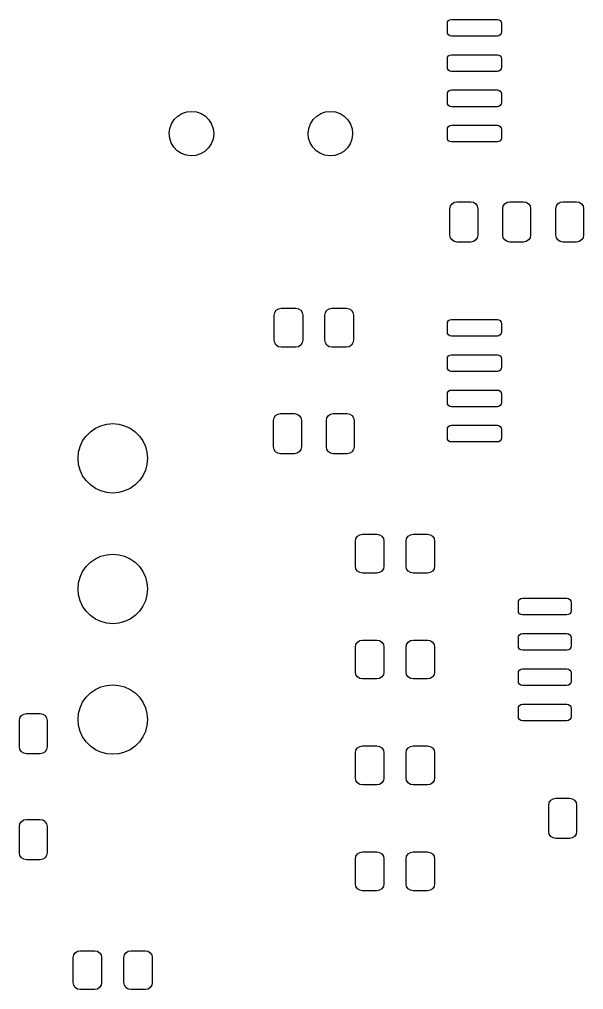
# Model space of a CAD drawing. Extents: x 57 to 241, y -129 to -56.
# Drawn here: x 149.04 to 169.35, y -128.72 to -93.81 of the extents above; entities that cross this region are included whole.
import ezdxf

# ---------------------------------------------------------------- set-up
doc = ezdxf.new("R2010")
doc.units = 0
doc.layers.add('BLACK', color=7, linetype='CONTINUOUS')

msp = doc.modelspace()

# ---------------------------------------------------------------- linework, layer by layer
at = {"layer": 'BLACK', "linetype": 'CONTINUOUS'}
for p, q in [((164.444, -93.957), (164.455, -93.8996)), ((164.455, -93.8996), (164.488, -93.8509)), ((164.488, -93.8509), (164.537, -93.8184)), ((164.537, -93.8184), (164.594, -93.807)), ((164.594, -93.807), (166.244, -93.807)), ((166.244, -93.807), (166.301, -93.8184)), ((166.301, -93.8184), (166.35, -93.8509)), ((166.35, -93.8509), (166.383, -93.8996)), ((166.383, -93.8996), (166.394, -93.957)), ((164.444, -94.257), (164.444, -93.957)), ((166.394, -93.957), (166.394, -94.257)), ((164.455, -94.3144), (164.444, -94.257)), ((164.488, -94.3631), (164.455, -94.3144)), ((164.537, -94.3956), (164.488, -94.3631)), ((164.594, -94.407), (164.537, -94.3956)), ((166.244, -94.407), (164.594, -94.407)), ((166.301, -94.3956), (166.244, -94.407)), ((166.35, -94.3631), (166.301, -94.3956)), ((166.383, -94.3144), (166.35, -94.3631)), ((166.394, -94.257), (166.383, -94.3144)), ((164.444, -95.227), (164.455, -95.1696)), ((164.444, -95.527), (164.444, -95.227)), ((164.455, -95.1696), (164.488, -95.1209)), ((164.488, -95.1209), (164.537, -95.0884)), ((164.537, -95.0884), (164.594, -95.077)), ((164.594, -95.077), (166.244, -95.077)), ((166.244, -95.077), (166.301, -95.0884)), ((166.301, -95.0884), (166.35, -95.1209)), ((166.35, -95.1209), (166.383, -95.1696)), ((166.383, -95.1696), (166.394, -95.227)), ((166.394, -95.227), (166.394, -95.527)), ((164.455, -95.5844), (164.444, -95.527)), ((164.488, -95.6331), (164.455, -95.5844)), ((164.537, -95.6656), (164.488, -95.6331)), ((166.35, -95.6331), (166.301, -95.6656)), ((166.383, -95.5844), (166.35, -95.6331)), ((166.394, -95.527), (166.383, -95.5844)), ((164.594, -95.677), (164.537, -95.6656)), ((166.244, -95.677), (164.594, -95.677)), ((166.301, -95.6656), (166.244, -95.677)), ((164.537, -96.3584), (164.594, -96.347)), ((164.594, -96.347), (166.244, -96.347)), ((166.244, -96.347), (166.301, -96.3584)), ((164.444, -96.497), (164.455, -96.4396)), ((164.444, -96.797), (164.444, -96.497)), ((164.455, -96.4396), (164.488, -96.3909)), ((164.488, -96.3909), (164.537, -96.3584)), ((166.301, -96.3584), (166.35, -96.3909)), ((166.35, -96.3909), (166.383, -96.4396)), ((166.383, -96.4396), (166.394, -96.497)), ((166.394, -96.497), (166.394, -96.797)), ((164.455, -96.8544), (164.444, -96.797)), ((164.488, -96.9031), (164.455, -96.8544)), ((164.537, -96.9356), (164.488, -96.9031)), ((164.594, -96.947), (164.537, -96.9356)), ((166.244, -96.947), (164.594, -96.947)), ((166.301, -96.9356), (166.244, -96.947)), ((166.35, -96.9031), (166.301, -96.9356)), ((166.383, -96.8544), (166.35, -96.9031)), ((166.394, -96.797), (166.383, -96.8544)), ((154.614, -97.4114), (154.741, -97.2866)), ((154.741, -97.2866), (154.893, -97.1931)), ((154.893, -97.1931), (155.062, -97.1357)), ((155.062, -97.1357), (155.24, -97.117)), ((155.24, -97.117), (155.417, -97.1381)), ((155.417, -97.1381), (155.585, -97.198)), ((155.585, -97.198), (155.735, -97.2935)), ((155.735, -97.2935), (155.861, -97.4201)), ((159.614, -97.4114), (159.741, -97.2866)), ((159.741, -97.2866), (159.893, -97.1931)), ((159.893, -97.1931), (160.062, -97.1357)), ((160.062, -97.1357), (160.24, -97.117)), ((160.24, -97.117), (160.417, -97.1381)), ((160.417, -97.1381), (160.585, -97.198)), ((160.585, -97.198), (160.735, -97.2935)), ((160.735, -97.2935), (160.861, -97.4201)), ((154.434, -97.9058), (154.456, -97.7289)), ((154.456, -97.7289), (154.517, -97.5613)), ((154.517, -97.5613), (154.614, -97.4114)), ((155.861, -97.4201), (155.955, -97.5713)), ((155.955, -97.5713), (156.014, -97.7398)), ((156.014, -97.7398), (156.034, -97.917)), ((159.434, -97.9058), (159.456, -97.7289)), ((159.456, -97.7289), (159.517, -97.5613)), ((159.517, -97.5613), (159.614, -97.4114)), ((160.861, -97.4201), (160.955, -97.5713)), ((160.955, -97.5713), (161.014, -97.7398)), ((161.014, -97.7398), (161.034, -97.917)), ((164.444, -97.767), (164.455, -97.7096)), ((164.455, -97.7096), (164.488, -97.6609)), ((164.488, -97.6609), (164.537, -97.6284)), ((164.537, -97.6284), (164.594, -97.617)), ((164.594, -97.617), (166.244, -97.617)), ((166.244, -97.617), (166.301, -97.6284)), ((166.301, -97.6284), (166.35, -97.6609)), ((166.35, -97.6609), (166.383, -97.7096)), ((166.383, -97.7096), (166.394, -97.767)), ((154.451, -98.0833), (154.434, -97.9058)), ((154.508, -98.2526), (154.451, -98.0833)), ((156.034, -97.9393), (156.009, -98.116)), ((156.034, -97.917), (156.034, -97.9393)), ((159.451, -98.0833), (159.434, -97.9058)), ((159.508, -98.2526), (159.451, -98.0833)), ((161.034, -97.9393), (161.009, -98.116)), ((161.034, -97.917), (161.034, -97.9393)), ((164.444, -98.067), (164.444, -97.767)), ((164.455, -98.1244), (164.444, -98.067)), ((166.394, -98.067), (166.383, -98.1244)), ((166.394, -97.767), (166.394, -98.067)), ((154.6, -98.4051), (154.508, -98.2526)), ((154.724, -98.5334), (154.6, -98.4051)), ((155.847, -98.4312), (155.718, -98.5542)), ((155.946, -98.2827), (155.847, -98.4312)), ((156.009, -98.116), (155.946, -98.2827)), ((159.6, -98.4051), (159.508, -98.2526)), ((159.724, -98.5334), (159.6, -98.4051)), ((160.847, -98.4312), (160.718, -98.5542)), ((160.946, -98.2827), (160.847, -98.4312)), ((161.009, -98.116), (160.946, -98.2827)), ((164.488, -98.1731), (164.455, -98.1244)), ((164.537, -98.2056), (164.488, -98.1731)), ((164.594, -98.217), (164.537, -98.2056)), ((166.244, -98.217), (164.594, -98.217)), ((166.301, -98.2056), (166.244, -98.217)), ((166.35, -98.1731), (166.301, -98.2056)), ((166.383, -98.1244), (166.35, -98.1731)), ((154.873, -98.6311), (154.724, -98.5334)), ((155.04, -98.6932), (154.873, -98.6311)), ((155.217, -98.7168), (155.04, -98.6932)), ((155.395, -98.7007), (155.217, -98.7168)), ((155.564, -98.6455), (155.395, -98.7007)), ((155.718, -98.5542), (155.564, -98.6455)), ((159.873, -98.6311), (159.724, -98.5334)), ((160.04, -98.6932), (159.873, -98.6311)), ((160.217, -98.7168), (160.04, -98.6932)), ((160.395, -98.7007), (160.217, -98.7168)), ((160.564, -98.6455), (160.395, -98.7007)), ((160.718, -98.5542), (160.564, -98.6455)), ((164.539, -100.617), (164.558, -100.521)), ((164.558, -100.521), (164.612, -100.44)), ((164.612, -100.44), (164.693, -100.386)), ((164.693, -100.386), (164.789, -100.367)), ((164.789, -100.367), (165.289, -100.367)), ((165.289, -100.367), (165.385, -100.386)), ((165.385, -100.386), (165.466, -100.44)), ((165.466, -100.44), (165.52, -100.521)), ((165.52, -100.521), (165.539, -100.617)), ((166.439, -100.617), (166.458, -100.521)), ((166.458, -100.521), (166.512, -100.44)), ((166.512, -100.44), (166.593, -100.386)), ((166.593, -100.386), (166.689, -100.367)), ((166.689, -100.367), (167.189, -100.367)), ((167.189, -100.367), (167.285, -100.386)), ((167.285, -100.386), (167.366, -100.44)), ((167.366, -100.44), (167.42, -100.521)), ((167.42, -100.521), (167.439, -100.617)), ((168.349, -100.617), (168.368, -100.521)), ((168.368, -100.521), (168.422, -100.44)), ((168.422, -100.44), (168.503, -100.386)), ((168.503, -100.386), (168.599, -100.367)), ((168.599, -100.367), (169.099, -100.367)), ((169.099, -100.367), (169.195, -100.386)), ((169.195, -100.386), (169.276, -100.44)), ((169.276, -100.44), (169.33, -100.521)), ((169.33, -100.521), (169.349, -100.617)), ((164.539, -101.567), (164.539, -100.617)), ((165.539, -100.617), (165.539, -101.567)), ((166.439, -101.567), (166.439, -100.617)), ((167.439, -100.617), (167.439, -101.567)), ((168.349, -101.567), (168.349, -100.617)), ((169.349, -100.617), (169.349, -101.567)), ((164.558, -101.663), (164.539, -101.567)), ((165.539, -101.567), (165.52, -101.663)), ((166.458, -101.663), (166.439, -101.567)), ((167.439, -101.567), (167.42, -101.663)), ((168.368, -101.663), (168.349, -101.567)), ((169.349, -101.567), (169.33, -101.663)), ((164.612, -101.744), (164.558, -101.663)), ((164.693, -101.798), (164.612, -101.744)), ((164.789, -101.817), (164.693, -101.798)), ((165.289, -101.817), (164.789, -101.817)), ((165.385, -101.798), (165.289, -101.817)), ((165.466, -101.744), (165.385, -101.798)), ((165.52, -101.663), (165.466, -101.744)), ((166.512, -101.744), (166.458, -101.663)), ((166.593, -101.798), (166.512, -101.744)), ((166.689, -101.817), (166.593, -101.798)), ((167.189, -101.817), (166.689, -101.817)), ((167.285, -101.798), (167.189, -101.817)), ((167.366, -101.744), (167.285, -101.798)), ((167.42, -101.663), (167.366, -101.744)), ((168.422, -101.744), (168.368, -101.663)), ((168.503, -101.798), (168.422, -101.744)), ((168.599, -101.817), (168.503, -101.798)), ((169.099, -101.817), (168.599, -101.817)), ((169.195, -101.798), (169.099, -101.817)), ((169.276, -101.744), (169.195, -101.798)), ((169.33, -101.663), (169.276, -101.744)), ((158.214, -104.452), (158.233, -104.356)), ((158.233, -104.356), (158.287, -104.275)), ((158.287, -104.275), (158.368, -104.221)), ((158.368, -104.221), (158.464, -104.202)), ((158.464, -104.202), (158.989, -104.202)), ((158.989, -104.202), (159.085, -104.221)), ((159.085, -104.221), (159.166, -104.275)), ((159.166, -104.275), (159.22, -104.356)), ((159.22, -104.356), (159.239, -104.452)), ((160.039, -104.452), (160.058, -104.356)), ((160.058, -104.356), (160.112, -104.275)), ((160.112, -104.275), (160.193, -104.221)), ((160.193, -104.221), (160.289, -104.202)), ((160.289, -104.202), (160.814, -104.202)), ((160.814, -104.202), (160.91, -104.221)), ((160.91, -104.221), (160.991, -104.275)), ((160.991, -104.275), (161.045, -104.356)), ((161.045, -104.356), (161.064, -104.452)), ((158.214, -105.352), (158.214, -104.452)), ((159.239, -104.452), (159.239, -105.352)), ((160.039, -105.352), (160.039, -104.452)), ((161.064, -104.452), (161.064, -105.352)), ((164.444, -104.752), (164.455, -104.695)), ((164.455, -104.695), (164.488, -104.646)), ((164.488, -104.646), (164.537, -104.613)), ((164.537, -104.613), (164.594, -104.602)), ((164.594, -104.602), (166.244, -104.602)), ((166.244, -104.602), (166.301, -104.613)), ((166.301, -104.613), (166.35, -104.646)), ((166.35, -104.646), (166.383, -104.695)), ((166.383, -104.695), (166.394, -104.752)), ((164.444, -105.052), (164.444, -104.752)), ((164.455, -105.109), (164.444, -105.052)), ((166.394, -105.052), (166.383, -105.109)), ((166.394, -104.752), (166.394, -105.052)), ((158.233, -105.448), (158.214, -105.352)), ((159.239, -105.352), (159.22, -105.448)), ((160.058, -105.448), (160.039, -105.352)), ((161.064, -105.352), (161.045, -105.448)), ((164.488, -105.158), (164.455, -105.109)), ((164.537, -105.191), (164.488, -105.158)), ((164.594, -105.202), (164.537, -105.191)), ((166.244, -105.202), (164.594, -105.202)), ((166.301, -105.191), (166.244, -105.202)), ((166.35, -105.158), (166.301, -105.191)), ((166.383, -105.109), (166.35, -105.158)), ((158.287, -105.529), (158.233, -105.448)), ((158.368, -105.583), (158.287, -105.529)), ((158.464, -105.602), (158.368, -105.583)), ((158.989, -105.602), (158.464, -105.602)), ((159.085, -105.583), (158.989, -105.602)), ((159.166, -105.529), (159.085, -105.583)), ((159.22, -105.448), (159.166, -105.529)), ((160.112, -105.529), (160.058, -105.448)), ((160.193, -105.583), (160.112, -105.529)), ((160.289, -105.602), (160.193, -105.583)), ((160.814, -105.602), (160.289, -105.602)), ((160.91, -105.583), (160.814, -105.602)), ((160.991, -105.529), (160.91, -105.583)), ((161.045, -105.448), (160.991, -105.529)), ((164.444, -106.022), (164.455, -105.965)), ((164.444, -106.322), (164.444, -106.022)), ((164.455, -105.965), (164.488, -105.916)), ((164.488, -105.916), (164.537, -105.883)), ((164.537, -105.883), (164.594, -105.872)), ((164.594, -105.872), (166.244, -105.872)), ((166.244, -105.872), (166.301, -105.883)), ((166.301, -105.883), (166.35, -105.916)), ((166.35, -105.916), (166.383, -105.965)), ((166.383, -105.965), (166.394, -106.022)), ((166.394, -106.022), (166.394, -106.322)), ((164.455, -106.379), (164.444, -106.322)), ((164.488, -106.428), (164.455, -106.379)), ((164.537, -106.461), (164.488, -106.428)), ((164.594, -106.472), (164.537, -106.461)), ((166.244, -106.472), (164.594, -106.472)), ((166.301, -106.461), (166.244, -106.472)), ((166.35, -106.428), (166.301, -106.461)), ((166.383, -106.379), (166.35, -106.428)), ((166.394, -106.322), (166.383, -106.379)), ((164.488, -107.186), (164.537, -107.153)), ((164.537, -107.153), (164.594, -107.142)), ((164.594, -107.142), (166.244, -107.142)), ((166.244, -107.142), (166.301, -107.153)), ((166.301, -107.153), (166.35, -107.186)), ((164.444, -107.292), (164.455, -107.235)), ((164.444, -107.592), (164.444, -107.292)), ((164.455, -107.235), (164.488, -107.186)), ((166.35, -107.186), (166.383, -107.235)), ((166.383, -107.235), (166.394, -107.292)), ((166.394, -107.292), (166.394, -107.592)), ((164.455, -107.649), (164.444, -107.592)), ((164.488, -107.698), (164.455, -107.649)), ((164.537, -107.731), (164.488, -107.698)), ((164.594, -107.742), (164.537, -107.731)), ((166.244, -107.742), (164.594, -107.742)), ((166.301, -107.731), (166.244, -107.742)), ((166.35, -107.698), (166.301, -107.731)), ((166.383, -107.649), (166.35, -107.698)), ((166.394, -107.592), (166.383, -107.649)), ((158.189, -108.237), (158.208, -108.141)), ((158.208, -108.141), (158.262, -108.06)), ((158.262, -108.06), (158.343, -108.006)), ((158.343, -108.006), (158.439, -107.987)), ((158.439, -107.987), (158.939, -107.987)), ((158.939, -107.987), (159.035, -108.006)), ((159.035, -108.006), (159.116, -108.06)), ((159.116, -108.06), (159.17, -108.141)), ((159.17, -108.141), (159.189, -108.237)), ((160.089, -108.237), (160.108, -108.141)), ((160.108, -108.141), (160.162, -108.06)), ((160.162, -108.06), (160.243, -108.006)), ((160.243, -108.006), (160.339, -107.987)), ((160.339, -107.987), (160.839, -107.987)), ((160.839, -107.987), (160.935, -108.006)), ((160.935, -108.006), (161.016, -108.06)), ((161.016, -108.06), (161.07, -108.141)), ((161.07, -108.141), (161.089, -108.237)), ((151.597, -108.642), (151.775, -108.517)), ((151.775, -108.517), (151.972, -108.425)), ((151.972, -108.425), (152.183, -108.369)), ((152.183, -108.369), (152.4, -108.35)), ((152.4, -108.35), (152.617, -108.369)), ((152.617, -108.369), (152.828, -108.425)), ((152.828, -108.425), (153.025, -108.517)), ((153.025, -108.517), (153.203, -108.642)), ((158.189, -109.187), (158.189, -108.237)), ((159.189, -108.237), (159.189, -109.187)), ((160.089, -109.187), (160.089, -108.237)), ((161.089, -108.237), (161.089, -109.187)), ((164.444, -108.562), (164.455, -108.505)), ((164.444, -108.862), (164.444, -108.562)), ((164.455, -108.505), (164.488, -108.456)), ((164.488, -108.456), (164.537, -108.423)), ((164.537, -108.423), (164.594, -108.412)), ((164.594, -108.412), (166.244, -108.412)), ((166.244, -108.412), (166.301, -108.423)), ((166.301, -108.423), (166.35, -108.456)), ((166.35, -108.456), (166.383, -108.505)), ((166.383, -108.505), (166.394, -108.562)), ((166.394, -108.562), (166.394, -108.862)), ((151.317, -108.975), (151.442, -108.797)), ((151.442, -108.797), (151.597, -108.642)), ((153.203, -108.642), (153.358, -108.797)), ((153.358, -108.797), (153.483, -108.975)), ((164.455, -108.919), (164.444, -108.862)), ((166.394, -108.862), (166.383, -108.919)), ((151.169, -109.383), (151.225, -109.172)), ((151.225, -109.172), (151.317, -108.975)), ((153.483, -108.975), (153.575, -109.172)), ((153.575, -109.172), (153.631, -109.383)), ((158.208, -109.283), (158.189, -109.187)), ((159.189, -109.187), (159.17, -109.283)), ((160.108, -109.283), (160.089, -109.187)), ((161.089, -109.187), (161.07, -109.283)), ((164.488, -108.968), (164.455, -108.919)), ((164.537, -109.001), (164.488, -108.968)), ((164.594, -109.012), (164.537, -109.001)), ((166.244, -109.012), (164.594, -109.012)), ((166.301, -109.001), (166.244, -109.012)), ((166.35, -108.968), (166.301, -109.001)), ((166.383, -108.919), (166.35, -108.968)), ((151.15, -109.6), (151.169, -109.383)), ((151.169, -109.817), (151.15, -109.6)), ((153.631, -109.383), (153.65, -109.6)), ((153.65, -109.6), (153.631, -109.817)), ((158.262, -109.364), (158.208, -109.283)), ((158.343, -109.418), (158.262, -109.364)), ((158.439, -109.437), (158.343, -109.418)), ((158.939, -109.437), (158.439, -109.437)), ((159.035, -109.418), (158.939, -109.437)), ((159.116, -109.364), (159.035, -109.418)), ((159.17, -109.283), (159.116, -109.364)), ((160.162, -109.364), (160.108, -109.283)), ((160.243, -109.418), (160.162, -109.364)), ((160.339, -109.437), (160.243, -109.418)), ((160.839, -109.437), (160.339, -109.437)), ((160.935, -109.418), (160.839, -109.437)), ((161.016, -109.364), (160.935, -109.418)), ((161.07, -109.283), (161.016, -109.364)), ((151.225, -110.028), (151.169, -109.817)), ((153.631, -109.817), (153.575, -110.028)), ((151.317, -110.225), (151.225, -110.028)), ((151.442, -110.403), (151.317, -110.225)), ((153.483, -110.225), (153.358, -110.403)), ((153.575, -110.028), (153.483, -110.225)), ((151.597, -110.558), (151.442, -110.403)), ((151.775, -110.683), (151.597, -110.558)), ((153.203, -110.558), (153.025, -110.683)), ((153.358, -110.403), (153.203, -110.558)), ((151.972, -110.775), (151.775, -110.683)), ((152.183, -110.831), (151.972, -110.775)), ((152.4, -110.85), (152.183, -110.831)), ((152.617, -110.831), (152.4, -110.85)), ((152.828, -110.775), (152.617, -110.831)), ((153.025, -110.683), (152.828, -110.775)), ((161.154, -112.484), (161.208, -112.403)), ((161.208, -112.403), (161.289, -112.349)), ((161.289, -112.349), (161.385, -112.33)), ((161.385, -112.33), (161.91, -112.33)), ((161.91, -112.33), (162.006, -112.349)), ((162.006, -112.349), (162.087, -112.403)), ((162.087, -112.403), (162.141, -112.484)), ((162.979, -112.484), (163.033, -112.403)), ((163.033, -112.403), (163.114, -112.349)), ((163.114, -112.349), (163.21, -112.33)), ((163.21, -112.33), (163.735, -112.33)), ((163.735, -112.33), (163.831, -112.349)), ((163.831, -112.349), (163.912, -112.403)), ((163.912, -112.403), (163.966, -112.484)), ((161.135, -112.58), (161.154, -112.484)), ((161.135, -113.48), (161.135, -112.58)), ((162.141, -112.484), (162.16, -112.58)), ((162.16, -112.58), (162.16, -113.48)), ((162.96, -112.58), (162.979, -112.484)), ((162.96, -113.48), (162.96, -112.58)), ((163.966, -112.484), (163.985, -112.58)), ((163.985, -112.58), (163.985, -113.48)), ((151.972, -113.125), (152.183, -113.069)), ((152.183, -113.069), (152.4, -113.05)), ((152.4, -113.05), (152.617, -113.069)), ((152.617, -113.069), (152.828, -113.125)), ((151.442, -113.497), (151.597, -113.342)), ((151.597, -113.342), (151.775, -113.217)), ((151.775, -113.217), (151.972, -113.125)), ((152.828, -113.125), (153.025, -113.217)), ((153.025, -113.217), (153.203, -113.342)), ((153.203, -113.342), (153.358, -113.497)), ((151.225, -113.872), (151.317, -113.675)), ((151.317, -113.675), (151.442, -113.497)), ((153.358, -113.497), (153.483, -113.675)), ((153.483, -113.675), (153.575, -113.872)), ((161.154, -113.576), (161.135, -113.48)), ((161.208, -113.657), (161.154, -113.576)), ((161.289, -113.711), (161.208, -113.657)), ((161.385, -113.73), (161.289, -113.711)), ((161.91, -113.73), (161.385, -113.73)), ((162.006, -113.711), (161.91, -113.73)), ((162.087, -113.657), (162.006, -113.711)), ((162.141, -113.576), (162.087, -113.657)), ((162.16, -113.48), (162.141, -113.576)), ((162.979, -113.576), (162.96, -113.48)), ((163.033, -113.657), (162.979, -113.576)), ((163.114, -113.711), (163.033, -113.657)), ((163.21, -113.73), (163.114, -113.711)), ((163.735, -113.73), (163.21, -113.73)), ((163.831, -113.711), (163.735, -113.73)), ((163.912, -113.657), (163.831, -113.711)), ((163.966, -113.576), (163.912, -113.657)), ((163.985, -113.48), (163.966, -113.576)), ((151.15, -114.3), (151.169, -114.083)), ((151.169, -114.083), (151.225, -113.872)), ((153.575, -113.872), (153.631, -114.083)), ((153.631, -114.083), (153.65, -114.3)), ((151.169, -114.517), (151.15, -114.3)), ((153.65, -114.3), (153.631, -114.517)), ((151.225, -114.728), (151.169, -114.517)), ((151.317, -114.925), (151.225, -114.728)), ((153.575, -114.728), (153.483, -114.925)), ((153.631, -114.517), (153.575, -114.728)), ((167, -114.785), (167.011, -114.728)), ((167, -115.085), (167, -114.785)), ((167.011, -114.728), (167.044, -114.679)), ((167.044, -114.679), (167.093, -114.646)), ((167.093, -114.646), (167.15, -114.635)), ((167.15, -114.635), (168.75, -114.635)), ((168.75, -114.635), (168.807, -114.646)), ((168.807, -114.646), (168.856, -114.679)), ((168.856, -114.679), (168.889, -114.728)), ((168.889, -114.728), (168.9, -114.785)), ((168.9, -114.785), (168.9, -115.085)), ((151.442, -115.103), (151.317, -114.925)), ((151.597, -115.258), (151.442, -115.103)), ((153.358, -115.103), (153.203, -115.258)), ((153.483, -114.925), (153.358, -115.103)), ((167.011, -115.142), (167, -115.085)), ((167.044, -115.191), (167.011, -115.142)), ((167.093, -115.224), (167.044, -115.191)), ((168.856, -115.191), (168.807, -115.224)), ((168.889, -115.142), (168.856, -115.191)), ((168.9, -115.085), (168.889, -115.142)), ((151.775, -115.383), (151.597, -115.258)), ((151.972, -115.475), (151.775, -115.383)), ((152.183, -115.531), (151.972, -115.475)), ((152.4, -115.55), (152.183, -115.531)), ((152.617, -115.531), (152.4, -115.55)), ((152.828, -115.475), (152.617, -115.531)), ((153.025, -115.383), (152.828, -115.475)), ((153.203, -115.258), (153.025, -115.383)), ((167.15, -115.235), (167.093, -115.224)), ((168.75, -115.235), (167.15, -115.235)), ((168.807, -115.224), (168.75, -115.235)), ((161.154, -116.294), (161.208, -116.213)), ((161.208, -116.213), (161.289, -116.159)), ((161.289, -116.159), (161.385, -116.14)), ((161.385, -116.14), (161.91, -116.14)), ((161.91, -116.14), (162.006, -116.159)), ((162.006, -116.159), (162.087, -116.213)), ((162.087, -116.213), (162.141, -116.294)), ((162.979, -116.294), (163.033, -116.213)), ((163.033, -116.213), (163.114, -116.159)), ((163.114, -116.159), (163.21, -116.14)), ((163.21, -116.14), (163.735, -116.14)), ((163.735, -116.14), (163.831, -116.159)), ((163.831, -116.159), (163.912, -116.213)), ((163.912, -116.213), (163.966, -116.294)), ((167, -116.055), (167.011, -115.998)), ((167, -116.355), (167, -116.055)), ((167.011, -115.998), (167.044, -115.949)), ((167.044, -115.949), (167.093, -115.916)), ((167.093, -115.916), (167.15, -115.905)), ((167.15, -115.905), (168.75, -115.905)), ((168.75, -115.905), (168.807, -115.916)), ((168.807, -115.916), (168.856, -115.949)), ((168.856, -115.949), (168.889, -115.998)), ((168.889, -115.998), (168.9, -116.055)), ((168.9, -116.055), (168.9, -116.355)), ((161.135, -116.39), (161.154, -116.294)), ((161.135, -117.29), (161.135, -116.39)), ((162.141, -116.294), (162.16, -116.39)), ((162.16, -116.39), (162.16, -117.29)), ((162.96, -116.39), (162.979, -116.294)), ((162.96, -117.29), (162.96, -116.39)), ((163.966, -116.294), (163.985, -116.39)), ((163.985, -116.39), (163.985, -117.29)), ((167.011, -116.412), (167, -116.355)), ((167.044, -116.461), (167.011, -116.412)), ((167.093, -116.494), (167.044, -116.461)), ((167.15, -116.505), (167.093, -116.494)), ((168.75, -116.505), (167.15, -116.505)), ((168.807, -116.494), (168.75, -116.505)), ((168.856, -116.461), (168.807, -116.494)), ((168.889, -116.412), (168.856, -116.461)), ((168.9, -116.355), (168.889, -116.412)), ((161.154, -117.386), (161.135, -117.29)), ((162.16, -117.29), (162.141, -117.386)), ((162.979, -117.386), (162.96, -117.29)), ((163.985, -117.29), (163.966, -117.386)), ((167, -117.325), (167.011, -117.268)), ((167.011, -117.268), (167.044, -117.219)), ((167.044, -117.219), (167.093, -117.186)), ((167.093, -117.186), (167.15, -117.175)), ((167.15, -117.175), (168.75, -117.175)), ((168.75, -117.175), (168.807, -117.186)), ((168.807, -117.186), (168.856, -117.219)), ((168.856, -117.219), (168.889, -117.268)), ((168.889, -117.268), (168.9, -117.325)), ((161.208, -117.467), (161.154, -117.386)), ((161.289, -117.521), (161.208, -117.467)), ((161.385, -117.54), (161.289, -117.521)), ((161.91, -117.54), (161.385, -117.54)), ((162.006, -117.521), (161.91, -117.54)), ((162.087, -117.467), (162.006, -117.521)), ((162.141, -117.386), (162.087, -117.467)), ((163.033, -117.467), (162.979, -117.386)), ((163.114, -117.521), (163.033, -117.467)), ((163.21, -117.54), (163.114, -117.521)), ((163.735, -117.54), (163.21, -117.54)), ((163.831, -117.521), (163.735, -117.54)), ((163.912, -117.467), (163.831, -117.521)), ((163.966, -117.386), (163.912, -117.467)), ((167, -117.625), (167, -117.325)), ((167.011, -117.682), (167, -117.625)), ((168.9, -117.625), (168.889, -117.682)), ((168.9, -117.325), (168.9, -117.625)), ((151.597, -118.042), (151.775, -117.917)), ((151.775, -117.917), (151.972, -117.825)), ((151.972, -117.825), (152.183, -117.769)), ((152.183, -117.769), (152.4, -117.75)), ((152.4, -117.75), (152.617, -117.769)), ((152.617, -117.769), (152.828, -117.825)), ((152.828, -117.825), (153.025, -117.917)), ((153.025, -117.917), (153.203, -118.042)), ((167.044, -117.731), (167.011, -117.682)), ((167.093, -117.764), (167.044, -117.731)), ((167.15, -117.775), (167.093, -117.764)), ((168.75, -117.775), (167.15, -117.775)), ((168.807, -117.764), (168.75, -117.775)), ((168.856, -117.731), (168.807, -117.764)), ((168.889, -117.682), (168.856, -117.731)), ((151.317, -118.375), (151.442, -118.197)), ((151.442, -118.197), (151.597, -118.042)), ((153.203, -118.042), (153.358, -118.197)), ((153.358, -118.197), (153.483, -118.375)), ((151.169, -118.783), (151.225, -118.572)), ((151.225, -118.572), (151.317, -118.375)), ((153.483, -118.375), (153.575, -118.572)), ((153.575, -118.572), (153.631, -118.783)), ((167, -118.595), (167.011, -118.538)), ((167, -118.895), (167, -118.595)), ((167.011, -118.538), (167.044, -118.489)), ((167.044, -118.489), (167.093, -118.456)), ((167.093, -118.456), (167.15, -118.445)), ((167.15, -118.445), (168.75, -118.445)), ((168.75, -118.445), (168.807, -118.456)), ((168.807, -118.456), (168.856, -118.489)), ((168.856, -118.489), (168.889, -118.538)), ((168.889, -118.538), (168.9, -118.595)), ((168.9, -118.595), (168.9, -118.895)), ((149.04, -119.032), (149.059, -118.936)), ((149.04, -119.982), (149.04, -119.032)), ((149.059, -118.936), (149.113, -118.855)), ((149.113, -118.855), (149.194, -118.801)), ((149.194, -118.801), (149.29, -118.782)), ((149.29, -118.782), (149.79, -118.782)), ((149.79, -118.782), (149.886, -118.801)), ((149.886, -118.801), (149.967, -118.855)), ((149.967, -118.855), (150.021, -118.936)), ((150.021, -118.936), (150.04, -119.032)), ((150.04, -119.032), (150.04, -119.982)), ((151.15, -119), (151.169, -118.783)), ((151.169, -119.217), (151.15, -119)), ((153.631, -118.783), (153.65, -119)), ((153.65, -119), (153.631, -119.217)), ((167.011, -118.952), (167, -118.895)), ((167.044, -119.001), (167.011, -118.952)), ((167.093, -119.034), (167.044, -119.001)), ((167.15, -119.045), (167.093, -119.034)), ((168.807, -119.034), (168.75, -119.045)), ((168.856, -119.001), (168.807, -119.034)), ((168.889, -118.952), (168.856, -119.001)), ((168.9, -118.895), (168.889, -118.952)), ((151.225, -119.428), (151.169, -119.217)), ((153.631, -119.217), (153.575, -119.428)), ((168.75, -119.045), (167.15, -119.045)), ((151.317, -119.625), (151.225, -119.428)), ((151.442, -119.803), (151.317, -119.625)), ((153.483, -119.625), (153.358, -119.803)), ((153.575, -119.428), (153.483, -119.625)), ((149.059, -120.078), (149.04, -119.982)), ((149.113, -120.159), (149.059, -120.078)), ((150.021, -120.078), (149.967, -120.159)), ((150.04, -119.982), (150.021, -120.078)), ((151.597, -119.958), (151.442, -119.803)), ((151.775, -120.083), (151.597, -119.958)), ((151.972, -120.175), (151.775, -120.083)), ((153.025, -120.083), (152.828, -120.175)), ((153.203, -119.958), (153.025, -120.083)), ((153.358, -119.803), (153.203, -119.958)), ((161.154, -120.104), (161.208, -120.023)), ((161.208, -120.023), (161.289, -119.969)), ((161.289, -119.969), (161.385, -119.95)), ((161.385, -119.95), (161.91, -119.95)), ((161.91, -119.95), (162.006, -119.969)), ((162.006, -119.969), (162.087, -120.023)), ((162.087, -120.023), (162.141, -120.104)), ((162.979, -120.104), (163.033, -120.023)), ((163.033, -120.023), (163.114, -119.969)), ((163.114, -119.969), (163.21, -119.95)), ((163.21, -119.95), (163.735, -119.95)), ((163.735, -119.95), (163.831, -119.969)), ((163.831, -119.969), (163.912, -120.023)), ((163.912, -120.023), (163.966, -120.104)), ((149.194, -120.213), (149.113, -120.159)), ((149.29, -120.232), (149.194, -120.213)), ((149.79, -120.232), (149.29, -120.232)), ((149.886, -120.213), (149.79, -120.232)), ((149.967, -120.159), (149.886, -120.213)), ((152.183, -120.231), (151.972, -120.175)), ((152.4, -120.25), (152.183, -120.231)), ((152.617, -120.231), (152.4, -120.25)), ((152.828, -120.175), (152.617, -120.231)), ((161.135, -120.2), (161.154, -120.104)), ((161.135, -121.1), (161.135, -120.2)), ((162.141, -120.104), (162.16, -120.2)), ((162.16, -120.2), (162.16, -121.1)), ((162.96, -120.2), (162.979, -120.104)), ((162.96, -121.1), (162.96, -120.2)), ((163.966, -120.104), (163.985, -120.2)), ((163.985, -120.2), (163.985, -121.1)), ((161.154, -121.196), (161.135, -121.1)), ((162.16, -121.1), (162.141, -121.196)), ((162.979, -121.196), (162.96, -121.1)), ((163.985, -121.1), (163.966, -121.196)), ((161.208, -121.277), (161.154, -121.196)), ((161.289, -121.331), (161.208, -121.277)), ((161.385, -121.35), (161.289, -121.331)), ((161.91, -121.35), (161.385, -121.35)), ((162.006, -121.331), (161.91, -121.35)), ((162.087, -121.277), (162.006, -121.331)), ((162.141, -121.196), (162.087, -121.277)), ((163.033, -121.277), (162.979, -121.196)), ((163.114, -121.331), (163.033, -121.277)), ((163.21, -121.35), (163.114, -121.331)), ((163.735, -121.35), (163.21, -121.35)), ((163.831, -121.331), (163.735, -121.35)), ((163.912, -121.277), (163.831, -121.331)), ((163.966, -121.196), (163.912, -121.277)), ((168.249, -121.849), (168.345, -121.83)), ((168.345, -121.83), (168.845, -121.83)), ((168.845, -121.83), (168.941, -121.849)), ((168.095, -122.08), (168.114, -121.984)), ((168.095, -123.03), (168.095, -122.08)), ((168.114, -121.984), (168.168, -121.903)), ((168.168, -121.903), (168.249, -121.849)), ((168.941, -121.849), (169.022, -121.903)), ((169.022, -121.903), (169.076, -121.984)), ((169.076, -121.984), (169.095, -122.08)), ((169.095, -122.08), (169.095, -123.03)), ((149.04, -122.842), (149.059, -122.746)), ((149.04, -123.792), (149.04, -122.842)), ((149.059, -122.746), (149.113, -122.665)), ((149.113, -122.665), (149.194, -122.611)), ((149.194, -122.611), (149.29, -122.592)), ((149.29, -122.592), (149.79, -122.592)), ((149.79, -122.592), (149.886, -122.611)), ((149.886, -122.611), (149.967, -122.665)), ((149.967, -122.665), (150.021, -122.746)), ((150.021, -122.746), (150.04, -122.842)), ((150.04, -122.842), (150.04, -123.792)), ((168.114, -123.126), (168.095, -123.03)), ((168.168, -123.207), (168.114, -123.126)), ((168.249, -123.261), (168.168, -123.207)), ((169.022, -123.207), (168.941, -123.261)), ((169.076, -123.126), (169.022, -123.207)), ((169.095, -123.03), (169.076, -123.126)), ((168.345, -123.28), (168.249, -123.261)), ((168.845, -123.28), (168.345, -123.28)), ((168.941, -123.261), (168.845, -123.28)), ((149.059, -123.888), (149.04, -123.792)), ((149.113, -123.969), (149.059, -123.888)), ((150.021, -123.888), (149.967, -123.969)), ((150.04, -123.792), (150.021, -123.888)), ((161.135, -124.01), (161.154, -123.914)), ((161.154, -123.914), (161.208, -123.833)), ((161.208, -123.833), (161.289, -123.779)), ((161.289, -123.779), (161.385, -123.76)), ((161.385, -123.76), (161.91, -123.76)), ((161.91, -123.76), (162.006, -123.779)), ((162.006, -123.779), (162.087, -123.833)), ((162.087, -123.833), (162.141, -123.914)), ((162.141, -123.914), (162.16, -124.01)), ((162.96, -124.01), (162.979, -123.914)), ((162.979, -123.914), (163.033, -123.833)), ((163.033, -123.833), (163.114, -123.779)), ((163.114, -123.779), (163.21, -123.76)), ((163.21, -123.76), (163.735, -123.76)), ((163.735, -123.76), (163.831, -123.779)), ((163.831, -123.779), (163.912, -123.833)), ((163.912, -123.833), (163.966, -123.914)), ((163.966, -123.914), (163.985, -124.01)), ((149.194, -124.023), (149.113, -123.969)), ((149.29, -124.042), (149.194, -124.023)), ((149.79, -124.042), (149.29, -124.042)), ((149.886, -124.023), (149.79, -124.042)), ((149.967, -123.969), (149.886, -124.023)), ((161.135, -124.91), (161.135, -124.01)), ((162.16, -124.01), (162.16, -124.91)), ((162.96, -124.91), (162.96, -124.01)), ((163.985, -124.01), (163.985, -124.91)), ((161.154, -125.006), (161.135, -124.91)), ((162.16, -124.91), (162.141, -125.006)), ((162.979, -125.006), (162.96, -124.91)), ((163.985, -124.91), (163.966, -125.006)), ((161.208, -125.087), (161.154, -125.006)), ((161.289, -125.141), (161.208, -125.087)), ((161.385, -125.16), (161.289, -125.141)), ((161.91, -125.16), (161.385, -125.16)), ((162.006, -125.141), (161.91, -125.16)), ((162.087, -125.087), (162.006, -125.141)), ((162.141, -125.006), (162.087, -125.087)), ((163.033, -125.087), (162.979, -125.006)), ((163.114, -125.141), (163.033, -125.087)), ((163.21, -125.16), (163.114, -125.141)), ((163.735, -125.16), (163.21, -125.16)), ((163.831, -125.141), (163.735, -125.16)), ((163.912, -125.087), (163.831, -125.141)), ((163.966, -125.006), (163.912, -125.087)), ((150.994, -127.47), (151.048, -127.389)), ((151.048, -127.389), (151.129, -127.335)), ((151.129, -127.335), (151.225, -127.316)), ((151.225, -127.316), (151.75, -127.316)), ((151.75, -127.316), (151.846, -127.335)), ((151.846, -127.335), (151.927, -127.389)), ((151.927, -127.389), (151.981, -127.47)), ((152.819, -127.47), (152.873, -127.389)), ((152.873, -127.389), (152.954, -127.335)), ((152.954, -127.335), (153.05, -127.316)), ((153.05, -127.316), (153.575, -127.316)), ((153.575, -127.316), (153.671, -127.335)), ((153.671, -127.335), (153.752, -127.389)), ((153.752, -127.389), (153.806, -127.47)), ((150.975, -127.566), (150.994, -127.47)), ((150.975, -128.466), (150.975, -127.566)), ((151.981, -127.47), (152, -127.566)), ((152, -127.566), (152, -128.466)), ((152.8, -127.566), (152.819, -127.47)), ((152.8, -128.466), (152.8, -127.566)), ((153.806, -127.47), (153.825, -127.566)), ((153.825, -127.566), (153.825, -128.466)), ((150.994, -128.562), (150.975, -128.466)), ((151.048, -128.643), (150.994, -128.562)), ((151.129, -128.697), (151.048, -128.643)), ((151.225, -128.716), (151.129, -128.697)), ((151.75, -128.716), (151.225, -128.716)), ((151.846, -128.697), (151.75, -128.716)), ((151.927, -128.643), (151.846, -128.697)), ((151.981, -128.562), (151.927, -128.643)), ((152, -128.466), (151.981, -128.562)), ((152.819, -128.562), (152.8, -128.466)), ((152.873, -128.643), (152.819, -128.562)), ((152.954, -128.697), (152.873, -128.643)), ((153.05, -128.716), (152.954, -128.697)), ((153.575, -128.716), (153.05, -128.716)), ((153.671, -128.697), (153.575, -128.716)), ((153.752, -128.643), (153.671, -128.697)), ((153.806, -128.562), (153.752, -128.643)), ((153.825, -128.466), (153.806, -128.562))]:
    msp.add_line(p, q, dxfattribs=at)

doc.saveas('drawing.dxf')
